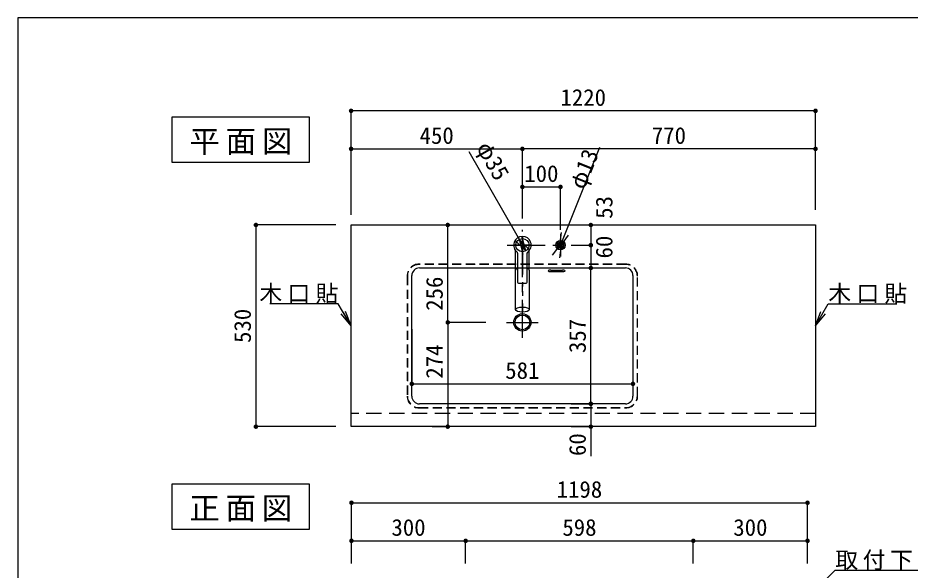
# Model space of a CAD drawing. Units: millimetres on the paper, scale 1:20. Extents: x -205 to 195, y -144 to 136.
# Drawn here: x -205 to -87.8, y 63.9 to 136.5 of the extents above; entities that cross this region are included whole.
import ezdxf
from ezdxf.enums import TextEntityAlignment as Align

# ---------------------------------------------------------------- set-up
doc = ezdxf.new("R2010")
doc.units = ezdxf.units.MM
for name, pattern in [('CHAIN1', [8, 5, -1, 1, -1]), ('DASHED1', [1.8, 1.2, -0.6]), ('DASHED2', [3, 2, -1]), ('DOUBLE_CHAIN1', [8.8, 5, -1, 0.6, -0.6, 0.6, -1])]:
    doc.linetypes.add(name, pattern=pattern)
for name, color, linetype in [('0-2_2', 7, 'Continuous'), ('0-3_3', 4, 'Continuous'), ('0-4_4', 6, 'Continuous'), ('0-B_11', 6, 'Continuous')]:
    doc.layers.add(name, color=color, linetype=linetype)
doc.styles.add('ＭＳ ゴシック', font='')
doc.styles.get('ＭＳ ゴシック').set_extended_font_data('MS Gothic')

msp = doc.modelspace()

# ---------------------------------------------------------------- hatches: boundary and pattern name
at = {"layer": '0-3_3'}
for points in [[(-160.935, 124.279, 1), (-161.535, 124.279, 1)], [(-99.935, 124.279, 1), (-100.535, 124.279, 1)], [(-160.935, 119.279, 1), (-161.535, 119.279, 1)], [(-138.435, 119.279, 1), (-139.035, 119.279, 1)], [(-138.435, 119.279, 1), (-139.035, 119.279, 1)], [(-99.935, 119.279, 1), (-100.535, 119.279, 1)], [(-138.435, 114.279, 1), (-139.035, 114.279, 1)], [(-133.435, 114.279, 1), (-134.035, 114.279, 1)], [(-173.435, 109.279, 1), (-174.035, 109.279, 1)], [(-148.235, 109.279, 1), (-148.835, 109.279, 1)], [(-129.446, 109.279, 1), (-130.046, 109.279, 1)], [(-129.446, 106.629, 1), (-130.046, 106.629, 1)], [(-129.446, 106.629, 1), (-130.046, 106.629, 1)], [(-129.446, 103.629, 1), (-130.046, 103.629, 1)], [(-129.446, 103.629, 1), (-130.046, 103.629, 1)], [(-148.235, 96.479, 1), (-148.835, 96.479, 1)], [(-148.235, 96.479, 1), (-148.835, 96.479, 1)], [(-152.96, 88.403, 1), (-153.56, 88.403, 1)], [(-123.91, 88.403, 1), (-124.51, 88.403, 1)], [(-129.446, 85.779, 1), (-130.046, 85.779, 1)], [(-129.446, 85.779, 1), (-130.046, 85.779, 1)], [(-173.435, 82.779, 1), (-174.035, 82.779, 1)], [(-148.235, 82.779, 1), (-148.835, 82.779, 1)], [(-129.446, 82.779, 1), (-130.046, 82.779, 1)], [(-160.885, 72.779, 1), (-161.485, 72.779, 1)], [(-100.985, 72.779, 1), (-101.585, 72.779, 1)], [(-160.885, 67.779, 1), (-161.485, 67.779, 1)], [(-145.885, 67.779, 1), (-146.485, 67.779, 1)], [(-145.885, 67.779, 1), (-146.485, 67.779, 1)], [(-115.985, 67.779, 1), (-116.585, 67.779, 1)], [(-115.985, 67.779, 1), (-116.585, 67.779, 1)], [(-100.985, 67.779, 1), (-101.585, 67.779, 1)]]:
    msp.add_hatch(color=132, dxfattribs=at).paths.add_polyline_path(points)

# ---------------------------------------------------------------- linework, layer by layer
at = {"layer": '0-2_2'}
for p, q in [((-161.235, 82.779), (-161.235, 109.279)), ((-100.235, 82.779), (-161.235, 82.779))]:
    msp.add_line(p, q, dxfattribs=at)
msp.add_lwpolyline([(-161.235, 109.279), (-100.235, 109.279), (-100.235, 82.779)], dxfattribs=at)
for centre, radius in [((-138.735, 106.629), 0.875), ((-133.735, 106.629), 0.325)]:
    msp.add_circle(centre, radius, dxfattribs=at)
at = {"layer": '0-3_3'}
for p, q in [((-161.235, 111.279), (-161.235, 124.279)), ((-100.235, 124.279), (-161.235, 124.279)), ((-100.235, 111.279), (-100.235, 124.279)), ((-161.235, 110.629), (-161.235, 119.279)), ((-161.235, 119.279), (-138.735, 119.279)), ((-145.769, 118.937), (-138.301, 105.869)), ((-138.735, 110.629), (-138.735, 119.279)), ((-138.735, 110.629), (-138.735, 119.279)), ((-100.235, 119.279), (-138.735, 119.279)), ((-128.612, 119.455), (-133.856, 106.327)), ((-100.235, 111.279), (-100.235, 119.279)), ((-138.735, 110.129), (-138.735, 114.279)), ((-138.735, 114.279), (-133.735, 114.279)), ((-133.735, 108.629), (-133.735, 114.279)), ((-163.235, 109.279), (-173.735, 109.279)), ((-173.735, 109.279), (-173.735, 82.779)), ((-150.588, 109.279), (-148.535, 109.279)), ((-148.535, 96.479), (-148.535, 109.279)), ((-132.35, 109.279), (-129.746, 109.279)), ((-129.746, 109.279), (-129.746, 106.629)), ((-133.856, 106.327), (-133.62, 108.313)), ((-133.856, 106.327), (-132.659, 107.929)), ((-138.301, 105.869), (-139.709, 107.289)), ((-139.17, 107.388), (-137.762, 105.968)), ((-139.17, 107.388), (-138.661, 105.454)), ((-138.301, 105.869), (-138.81, 107.803)), ((-133.615, 106.93), (-134.812, 105.328)), ((-133.615, 106.93), (-133.851, 104.944)), ((-132.35, 106.629), (-129.746, 106.629)), ((-131.746, 106.629), (-129.746, 106.629)), ((-129.746, 106.629), (-129.746, 103.629)), ((-152.26, 103.629), (-125.21, 103.629)), ((-134.985, 103.354), (-133.485, 103.354)), ((-134.985, 103.16), (-133.485, 103.16)), ((-131.746, 103.629), (-129.746, 103.629)), ((-131.746, 103.629), (-129.746, 103.629)), ((-129.746, 85.779), (-129.746, 103.629)), ((-153.26, 86.779), (-153.26, 102.629)), ((-124.21, 102.629), (-124.21, 86.779)), ((-161.235, 96.029), (-162.524, 97.594)), ((-161.235, 96.029), (-162.235, 97.761)), ((-161.235, 96.029), (-161.947, 97.927)), ((-100.235, 96.029), (-99.524, 97.927)), ((-100.235, 96.029), (-99.235, 97.761)), ((-100.235, 96.029), (-98.947, 97.594)), ((-143.521, 96.479), (-148.535, 96.479)), ((-143.521, 96.479), (-148.535, 96.479)), ((-148.535, 96.479), (-148.535, 82.779)), ((-153.26, 95.6), (-153.26, 88.403)), ((-124.21, 95.6), (-124.21, 88.403)), ((-153.26, 88.403), (-124.21, 88.403)), ((-125.21, 85.779), (-152.26, 85.779)), ((-132.35, 85.779), (-129.746, 85.779)), ((-131.746, 85.779), (-129.746, 85.779)), ((-129.746, 85.779), (-129.746, 78.921)), ((-163.235, 82.779), (-173.735, 82.779)), ((-150.588, 82.779), (-148.535, 82.779)), ((-132.35, 82.779), (-129.746, 82.779)), ((-161.185, 64.779), (-161.185, 72.779)), ((-161.185, 72.779), (-101.285, 72.779)), ((-101.285, 64.779), (-101.285, 72.779)), ((-161.185, 64.779), (-161.185, 67.779)), ((-161.185, 67.779), (-146.185, 67.779)), ((-146.185, 64.779), (-146.185, 67.779)), ((-146.185, 64.779), (-146.185, 67.779)), ((-146.185, 67.779), (-116.285, 67.779)), ((-116.285, 64.779), (-116.285, 67.779)), ((-116.285, 64.779), (-116.285, 67.779)), ((-116.285, 67.779), (-101.285, 67.779)), ((-101.285, 64.779), (-101.285, 67.779))]:
    msp.add_line(p, q, dxfattribs=at)
at = {"layer": '0-3_3', "linetype": 'CHAIN1'}
for p, q in [((-138.735, 94.443), (-138.735, 108.629)), ((-133.735, 108.129), (-133.735, 105.129)), ((-140.735, 106.629), (-133.102, 106.629)), ((-140.801, 96.479), (-136.67, 96.479))]:
    msp.add_line(p, q, dxfattribs=at)
at = {"layer": '0-3_3', "linetype": 'DASHED1'}
for p, q in [((-125.158, 104.096), (-152.313, 104.096)), ((-125.163, 104.136), (-152.308, 104.136)), ((-153.864, 102.58), (-153.864, 86.8)), ((-153.835, 102.574), (-153.835, 86.8)), ((-123.636, 86.8), (-123.636, 102.574)), ((-123.607, 86.8), (-123.607, 102.58)), ((-152.313, 85.278), (-125.158, 85.278)), ((-152.308, 85.244), (-125.163, 85.244))]:
    msp.add_line(p, q, dxfattribs=at)
at = {"layer": '0-3_3', "linetype": 'DASHED2'}
msp.add_line((-100.235, 84.529), (-161.235, 84.529), dxfattribs=at)
at = {"layer": '0-3_3'}
for points in [[(-184.72, 123.494), (-166.72, 123.494), (-166.72, 117.494), (-184.72, 117.494)], [(-184.72, 75.279), (-166.72, 75.279), (-166.72, 69.279), (-184.72, 69.279)]]:
    msp.add_lwpolyline(points, close=True, dxfattribs=at)
for points in [[(-161.235, 96.029), (-162.913, 98.934), (-171.913, 98.934)], [(-100.235, 96.029), (-98.558, 98.934), (-89.558, 98.934)], [(-103.785, 57.779), (-97.642, 63.922), (-85.642, 63.922)]]:
    msp.add_lwpolyline(points, dxfattribs=at)
for radius in [1.132, 0.968]:
    msp.add_circle((-138.735, 96.479), radius, dxfattribs=at)
at = {"layer": '0-3_3', "linetype": 'DASHED1'}
for centre, radius, start, end in [((-152.308, 102.58), 1.556, 90, 180), ((-152.313, 102.574), 1.522, 90, 180), ((-125.163, 102.58), 1.556, 0, 90), ((-125.158, 102.574), 1.522, 0, 90), ((-152.308, 86.8), 1.556, 180, 270), ((-152.313, 86.8), 1.522, 180, 270), ((-125.163, 86.8), 1.556, 270, 360), ((-125.158, 86.8), 1.522, 270, 360)]:
    msp.add_arc(centre, radius, start, end, dxfattribs=at)
at = {"layer": '0-3_3'}
for centre, start, end in [((-152.26, 102.629), 90, 180), ((-125.21, 102.629), 0, 90), ((-152.26, 86.779), 180, 270), ((-125.21, 86.779), 270, 360)]:
    msp.add_arc(centre, 1, start, end, dxfattribs=at)
for centre, start_param, end_param in [((-134.985, 103.257), 4.712389, 7.8539816), ((-133.485, 103.257), 1.5707963, 4.712389)]:
    msp.add_ellipse(centre, major_axis=(-0.375, 0), ratio=0.258974, start_param=start_param, end_param=end_param, dxfattribs=at)
at = {"layer": '0-4_4', "linetype": 'DOUBLE_CHAIN1'}
for p, q in [((-138.735, 107.779), (-138.735, 97.833)), ((-133.735, 107.254), (-133.735, 106.004))]:
    msp.add_line(p, q, dxfattribs=at)
at = {"layer": '0-4_4', "linetype": 'CHAIN1'}
for p, q in [((-137.585, 106.629), (-139.885, 106.629)), ((-133.11, 106.629), (-134.36, 106.629))]:
    msp.add_line(p, q, dxfattribs=at)
at = {"layer": '0-4_4'}
for p, q in [((-139.635, 103.328), (-139.635, 105.913)), ((-139.36, 105.597), (-139.36, 101.754)), ((-138.11, 101.754), (-138.11, 105.597)), ((-137.835, 103.328), (-137.835, 105.913)), ((-139.635, 98.159), (-139.635, 103.328)), ((-137.835, 103.328), (-137.835, 98.159)), ((-139.235, 101.629), (-138.235, 101.629))]:
    msp.add_line(p, q, dxfattribs=at)
for radius in [0.625, 0.425]:
    msp.add_circle((-133.735, 106.629), radius, dxfattribs=at)
for centre, radius, start, end in [((-138.735, 106.629), 1.15, 307.49525, 233.96812), ((-139.485, 105.597), 0.125, 0, 53.96812), ((-137.985, 105.597), 0.125, 126.03188, 180), ((-138.735, 106.629), 1.15, 306.03188, 307.49525), ((-138.735, 106.629), 1.15, 306.03188, 307.49525), ((-139.235, 101.754), 0.125, 180, 270), ((-138.235, 101.754), 0.125, 270, 360)]:
    msp.add_arc(centre, radius, start, end, dxfattribs=at)
for start_param, end_param in [(2.3384438, 3.1415927), (6.2831853, 7.0863341)]:
    msp.add_ellipse((-138.735, 103.328), major_axis=(0.9, 0), ratio=0.362778, start_param=start_param, end_param=end_param, dxfattribs=at)
msp.add_ellipse((-138.735, 98.159), major_axis=(0.9, 0), ratio=0.362778, dxfattribs=at)
at = {"layer": '0-B_11'}
for p, q in [((195, 136.5), (-205, 136.5)), ((-205, 136.5), (-205, -143.5))]:
    msp.add_line(p, q, dxfattribs=at)

# ---------------------------------------------------------------- texts
at = {"layer": '0-3_3', "style": 'ＭＳ ゴシック'}
for s, p in [('1220', (-133.735, 124.279)), ('450', (-152.235, 119.279)), ('770', (-121.735, 119.279)), ('100', (-138.485, 114.279)), ('581', (-140.985, 88.403)), ('1198', (-134.235, 72.779)), ('300', (-155.935, 67.779)), ('598', (-133.485, 67.779)), ('300', (-111.035, 67.779))]:
    msp.add_text(s, height=2.199, dxfattribs=at).set_placement(p, align=Align.BOTTOM_LEFT)
for s, rotation, p in [('φ35', 299.745, (-145.434, 119.128)), ('φ13', 68.227, (-130.002, 113.549)), ('53', 90, (-126.246, 110.091)), ('60', 90, (-126.246, 104.883)), ('256', 90, (-148.535, 98.004)), ('530', 90, (-173.735, 93.779)), ('357', 90, (-129.746, 92.454)), ('274', 90, (-148.535, 89.088)), ('60', 90, (-129.746, 78.921))]:
    msp.add_text(s, height=2.199, rotation=rotation, dxfattribs=at).set_placement(p, align=Align.BOTTOM_LEFT)
at = {"layer": '0-3_3', "attachment_point": 7, "style": 'ＭＳ ゴシック'}
for s, insert, char_height in [('\\T1.19;平面図', (-182.461, 118.494), 2.933), ('\\T1.23;木口貼', (-173.277, 98.934), 2.199), ('\\T1.23;木口貼', (-98.558, 98.934), 2.199), ('\\T1.19;正面図', (-182.479, 70.279), 2.933), ('\\T1.2;取付下穴', (-97.642, 63.922), 2.199)]:
    msp.add_mtext(s, dxfattribs=dict(at, insert=insert, char_height=char_height))

doc.saveas('drawing.dxf')
